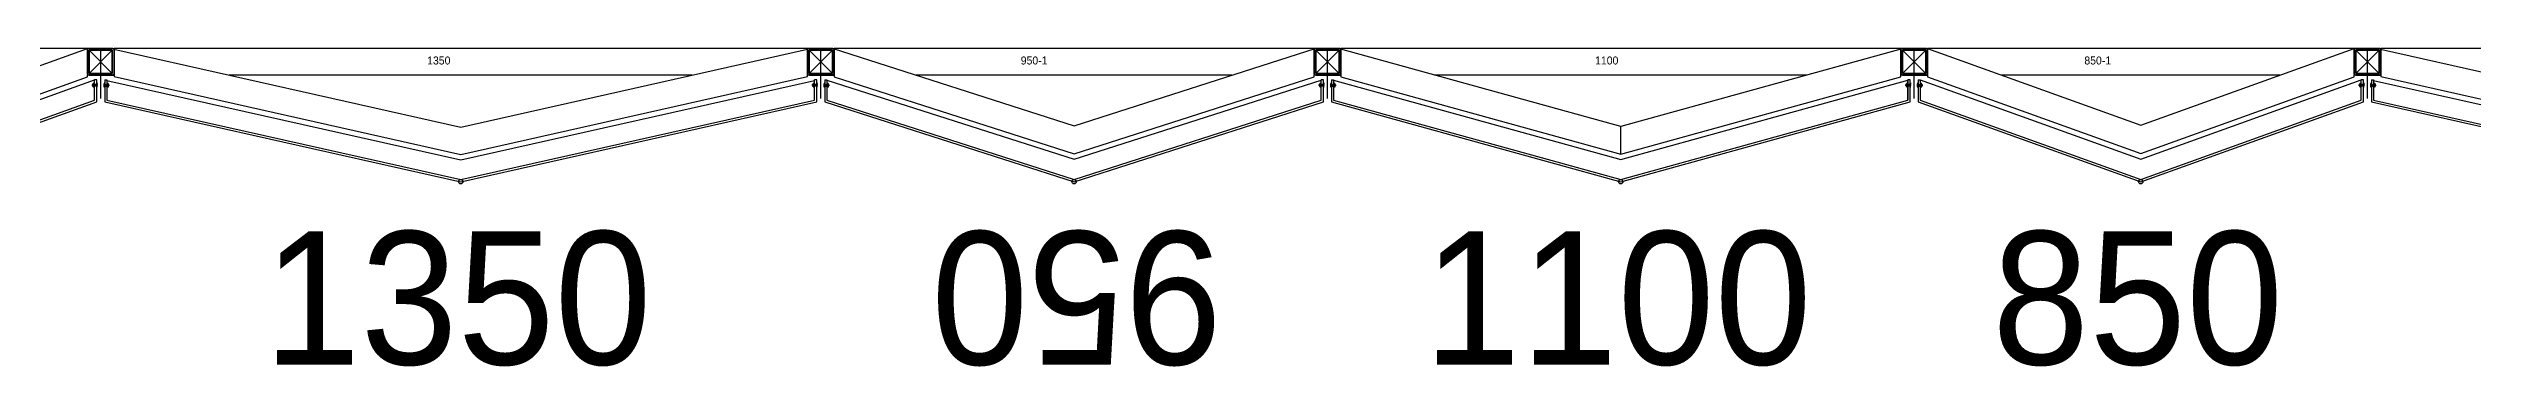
# Model space of a CAD drawing. Header units: millimetres. Extents: x -95754 to 183257, y 26770 to 150605.
# Drawn here: x 167506 to 172051, y 106408 to 107005 of the extents above; entities that cross this region are included whole.
import ezdxf
from ezdxf.enums import TextEntityAlignment as Align

# ---------------------------------------------------------------- set-up
doc = ezdxf.new("R2010")
doc.units = ezdxf.units.MM
doc.header["$LTSCALE"] = 300
doc.linetypes.add('HID', pattern=[2.8, 1.8, -1])
for name, color, linetype in [('6FIN', 6, 'Continuous'), ('A-하지철물', 55, 'Continuous'), ('alucobond', 4, 'Continuous'), ('mold', 4, 'Continuous'), ('SHEET', 6, 'Continuous')]:
    doc.layers.add(name, color=color, linetype=linetype)
doc.layers.add('NOPLOT', color=191, linetype='Continuous', plot=False)
doc.styles.add('Gtx', font='')
doc.styles.get('Gtx').set_extended_font_data('Dotum')

# ---------------------------------------------------------------- blocks, each defined once
blk = doc.blocks.new('EX-1350')
at = {"layer": '6FIN', "elevation": 0}
for points in [[(3.2, 204.1), (46.8, 204.1, 0.414214), (50, 207.3), (50, 250.9, 0.414214), (46.8, 254.1), (3.2, 254.1, 0.414214), (0, 250.9), (0, 207.3, 0.414214)], [(1396.8, 204.1), (1353.2, 204.1, -0.414214), (1350, 207.3), (1350, 250.9, -0.414214), (1353.2, 254.1), (1396.8, 254.1, -0.414214), (1400, 250.9), (1400, 207.3, -0.414214)]]:
    blk.add_lwpolyline(points, format="xyb", close=True, dxfattribs=at)
at = {"layer": 'A-하지철물'}
for p, q in [((1350, 254.1), (50, 254.1)), ((1133.9, 204.1), (266.1, 204.1))]:
    blk.add_line(p, q, dxfattribs=at)
at = {"layer": 'A-하지철물', "elevation": 0}
for points in [[(49.7, 252.7), (700, 106.6), (1350.3, 252.7)], [(50, 254.1), (50, 201.4), (700, 55.3), (1350, 201.4), (1350, 254.1)]]:
    blk.add_lwpolyline(points, dxfattribs=at)
at = {"layer": 'A-하지철물'}
blk.add_circle((700, 4.1), 4.07, dxfattribs=at)
at = {"layer": 'alucobond', "color": 251, "linetype": 'HID', "ltscale": 10}
for p, q in [((30.2, 185.1), (41.5, 185.1)), ((31.5, 182.4), (31.5, 187.8)), ((31.5, 186.6), (39.5, 186.6)), ((31.5, 183.6), (39.5, 183.6)), ((32, 189.3), (32.5, 189.3)), ((32.5, 180.9), (32.5, 189.3)), ((38, 182.7), (38, 187.4)), ((39.5, 182.7), (39.5, 187.4)), ((1369.8, 185.1), (1358.5, 185.1)), ((1360.5, 182.7), (1360.5, 187.4)), ((1368.5, 186.6), (1360.5, 186.6)), ((1368.5, 183.6), (1360.5, 183.6)), ((1362, 182.7), (1362, 187.4)), ((1367.5, 180.9), (1367.5, 189.3)), ((1368, 189.3), (1367.5, 189.3)), ((1368.5, 182.4), (1368.5, 187.8)), ((32, 180.9), (32.5, 180.9)), ((1368, 180.9), (1367.5, 180.9))]:
    blk.add_line(p, q, dxfattribs=at)
at = {"layer": 'alucobond'}
for p, q in [((32.5, 195.1), (36.5, 195.1)), ((1367.5, 195.1), (1363.5, 195.1))]:
    blk.add_line(p, q, dxfattribs=at)
at = {"layer": 'alucobond', "color": 251, "linetype": 'HID', "ltscale": 10, "elevation": 0}
for points in [[(32, 189.3), (31.5, 187.8)], [(32, 180.9), (31.5, 182.4)], [(36.5, 194.2), (700, 45.1), (1363.5, 194.2)], [(1368, 189.3), (1368.5, 187.8)], [(1368, 180.9), (1368.5, 182.4)]]:
    blk.add_lwpolyline(points, dxfattribs=at)
at = {"layer": 'alucobond', "elevation": 0}
for points in [[(32.5, 195.1), (32.5, 154.1), (700, 4.1), (1367.5, 154.1), (1367.5, 195.1)], [(36.5, 195.1), (36.5, 157.3), (700, 8.2), (1363.5, 157.3), (1363.5, 195.1)]]:
    blk.add_lwpolyline(points, dxfattribs=at)
at = {"layer": 'alucobond', "color": 251, "linetype": 'HID', "ltscale": 10, "elevation": 0}
for points in [[(39.5, 186.6, -0.666667), (39.5, 183.6, -1.5)], [(1360.5, 186.6, 0.666667), (1360.5, 183.6, 1.5)]]:
    blk.add_lwpolyline(points, format="xyb", dxfattribs=at)
at = {"layer": 'alucobond', "color": 251, "linetype": 'HID', "ltscale": 10}
for centre, start, end in [((38.7, 187.4), 0, 180), ((38.7, 182.7), 180, 0), ((1361.3, 187.4), 0, 180), ((1361.3, 182.7), 180, 0)]:
    blk.add_arc(centre, 0.75, start, end, dxfattribs=at)
at = {"layer": 'mold', "color": 4, "elevation": 0}
for points in [[(25, 204.1), (25, 202.6)], [(1375, 204.1), (1375, 202.6)]]:
    blk.add_lwpolyline(points, dxfattribs=at)
at = {"layer": 'NOPLOT'}
for p, q in [((3.2, 254.1), (0, 254.1)), ((0, 254.1), (0, 250.9)), ((25, 160), (25, 254.1)), ((46.8, 254.1), (50, 254.1)), ((50, 254.1), (50, 250.9)), ((1353.2, 254.1), (1350, 254.1)), ((1350, 254.1), (1350, 250.9)), ((1375, 160), (1375, 254.1)), ((1396.8, 254.1), (1400, 254.1)), ((1400, 254.1), (1400, 250.9)), ((0, 207.3), (0, 204.1)), ((3.2, 204.1), (0, 204.1)), ((46.8, 204.1), (50, 204.1)), ((50, 207.3), (50, 204.1)), ((1350, 207.3), (1350, 204.1)), ((1353.2, 204.1), (1350, 204.1)), ((1396.8, 204.1), (1400, 204.1)), ((1400, 207.3), (1400, 204.1))]:
    blk.add_line(p, q, dxfattribs=at)
at = {"layer": 'SHEET', "color": 8}
for p, q in [((46.8, 250.9), (3.2, 207.3)), ((3.2, 250.9), (46.8, 207.3)), ((1353.2, 250.9), (1396.8, 207.3)), ((1396.8, 250.9), (1353.2, 207.3))]:
    blk.add_line(p, q, dxfattribs=at)
at = {"layer": 'SHEET', "color": 8, "elevation": 0}
for points in [[(3.2, 207.3), (46.8, 207.3), (46.8, 250.9), (3.2, 250.9)], [(1396.8, 207.3), (1353.2, 207.3), (1353.2, 250.9), (1396.8, 250.9)]]:
    blk.add_lwpolyline(points, close=True, dxfattribs=at)
at = {"layer": 'NOPLOT', "linetype": 'HID', "style": 'Gtx'}
blk.add_text('1350', height=15, dxfattribs=at).set_placement((637.1, 224))
blk = doc.blocks.new('EX-850-1')
at = {"layer": '6FIN', "elevation": 0}
for points in [[(3.2, 204.1), (46.8, 204.1, 0.414214), (50, 207.3), (50, 250.9, 0.414214), (46.8, 254.1), (3.2, 254.1, 0.414214), (0, 250.9), (0, 207.3, 0.414214)], [(896.8, 204.1), (853.2, 204.1, -0.414214), (850, 207.3), (850, 250.9, -0.414214), (853.2, 254.1), (896.8, 254.1, -0.414214), (900, 250.9), (900, 207.3, -0.414214)]]:
    blk.add_lwpolyline(points, format="xyb", close=True, dxfattribs=at)
at = {"layer": 'A-하지철물'}
for p, q in [((850, 254.1), (50, 254.1)), ((710.9, 204.1), (189.1, 204.1))]:
    blk.add_line(p, q, dxfattribs=at)
at = {"layer": 'A-하지철물', "elevation": 0}
for points in [[(49.9, 254.1), (450, 110.3), (850.1, 254.1)], [(50, 204.1), (50, 200.9), (450, 57.2), (850, 200.9), (850, 204.1)]]:
    blk.add_lwpolyline(points, dxfattribs=at)
at = {"layer": 'A-하지철물'}
blk.add_circle((450, 4.1), 4.07, dxfattribs=at)
at = {"layer": 'alucobond', "color": 251, "linetype": 'HID', "ltscale": 10}
for p, q in [((30.2, 185.1), (41.5, 185.1)), ((31.5, 182.4), (31.5, 187.8)), ((31.5, 186.6), (39.5, 186.6)), ((31.5, 183.6), (39.5, 183.6)), ((32, 189.3), (32.5, 189.3)), ((32.5, 180.9), (32.5, 189.3)), ((38, 182.7), (38, 187.4)), ((39.5, 182.7), (39.5, 187.4)), ((869.8, 185.1), (858.5, 185.1)), ((860.5, 182.7), (860.5, 187.4)), ((868.5, 186.6), (860.5, 186.6)), ((868.5, 183.6), (860.5, 183.6)), ((862, 182.7), (862, 187.4)), ((867.5, 180.9), (867.5, 189.3)), ((868, 189.3), (867.5, 189.3)), ((868.5, 182.4), (868.5, 187.8)), ((32, 180.9), (32.5, 180.9)), ((868, 180.9), (867.5, 180.9))]:
    blk.add_line(p, q, dxfattribs=at)
at = {"layer": 'alucobond'}
for p, q in [((32.5, 195.1), (36.5, 195.1)), ((867.5, 195.1), (863.5, 195.1))]:
    blk.add_line(p, q, dxfattribs=at)
at = {"layer": 'alucobond', "color": 251, "linetype": 'HID', "ltscale": 10}
for points in [[(32, 189.3), (31.5, 187.8)], [(32, 180.9), (31.5, 182.4)], [(868, 189.3), (868.5, 187.8)], [(868, 180.9), (868.5, 182.4)]]:
    blk.add_lwpolyline(points, dxfattribs=at)
at = {"layer": 'alucobond', "elevation": 0}
for points in [[(32.5, 195.1), (32.5, 154.1), (450, 4.1), (867.5, 154.1), (867.5, 195.1)], [(36.5, 195.1), (36.5, 156.9), (450, 8.3), (863.5, 156.9), (863.5, 195.1)]]:
    blk.add_lwpolyline(points, dxfattribs=at)
at = {"layer": 'alucobond', "color": 251, "linetype": 'HID', "ltscale": 10, "elevation": 0}
blk.add_lwpolyline([(36.5, 195.1), (450, 46.6), (863.5, 195.1)], dxfattribs=at)
at = {"layer": 'alucobond', "color": 251, "linetype": 'HID', "ltscale": 10}
for points in [[(39.5, 186.6, -0.666667), (39.5, 183.6, -1.5)], [(860.5, 186.6, 0.666667), (860.5, 183.6, 1.5)]]:
    blk.add_lwpolyline(points, format="xyb", dxfattribs=at)
for centre, start, end in [((38.7, 187.4), 0, 180), ((38.7, 182.7), 180, 0), ((861.3, 187.4), 0, 180), ((861.3, 182.7), 180, 0)]:
    blk.add_arc(centre, 0.75, start, end, dxfattribs=at)
at = {"layer": 'mold', "color": 4}
for points in [[(25, 204.1), (25, 202.6)], [(875, 204.1), (875, 202.6)]]:
    blk.add_lwpolyline(points, dxfattribs=at)
at = {"layer": 'NOPLOT'}
for p, q in [((3.2, 254.1), (0, 254.1)), ((0, 254.1), (0, 250.9)), ((25, 160), (25, 254.1)), ((46.8, 254.1), (50, 254.1)), ((50, 254.1), (50, 250.9)), ((853.2, 254.1), (850, 254.1)), ((850, 254.1), (850, 250.9)), ((875, 160), (875, 254.1)), ((896.8, 254.1), (900, 254.1)), ((900, 254.1), (900, 250.9)), ((0, 207.3), (0, 204.1)), ((3.2, 204.1), (0, 204.1)), ((46.8, 204.1), (50, 204.1)), ((50, 207.3), (50, 204.1)), ((850, 207.3), (850, 204.1)), ((853.2, 204.1), (850, 204.1)), ((896.8, 204.1), (900, 204.1)), ((900, 207.3), (900, 204.1))]:
    blk.add_line(p, q, dxfattribs=at)
at = {"layer": 'SHEET', "color": 8}
for p, q in [((46.8, 250.9), (3.2, 207.3)), ((3.2, 250.9), (46.8, 207.3)), ((853.2, 250.9), (896.8, 207.3)), ((896.8, 250.9), (853.2, 207.3))]:
    blk.add_line(p, q, dxfattribs=at)
at = {"layer": 'SHEET', "color": 8, "elevation": 0}
for points in [[(3.2, 207.3), (46.8, 207.3), (46.8, 250.9), (3.2, 250.9)], [(896.8, 207.3), (853.2, 207.3), (853.2, 250.9), (896.8, 250.9)]]:
    blk.add_lwpolyline(points, close=True, dxfattribs=at)
at = {"layer": 'NOPLOT', "linetype": 'HID', "style": 'Gtx'}
blk.add_text('850-1', height=15, dxfattribs=at).set_placement((344.2, 224))
blk = doc.blocks.new('EX-1100')
at = {"layer": '6FIN', "elevation": 0}
for points in [[(3.2, 204.1), (46.8, 204.1, 0.414214), (50, 207.3), (50, 250.9, 0.414214), (46.8, 254.1), (3.2, 254.1, 0.414214), (0, 250.9), (0, 207.3, 0.414214)], [(1146.8, 204.1), (1103.2, 204.1, -0.414214), (1100, 207.3), (1100, 250.9, -0.414214), (1103.2, 254.1), (1146.8, 254.1, -0.414214), (1150, 250.9), (1150, 207.3, -0.414214)]]:
    blk.add_lwpolyline(points, format="xyb", close=True, dxfattribs=at)
at = {"layer": 'A-하지철물'}
for p, q in [((1100, 254.1), (50, 254.1)), ((923.1, 204.1), (226.9, 204.1)), ((575, 55.9), (575, 107.8))]:
    blk.add_line(p, q, dxfattribs=at)
at = {"layer": 'A-하지철물', "elevation": 0}
blk.add_lwpolyline([(1100, 201.1), (1100, 253), (575, 107.8), (50, 253), (50, 201.1), (575, 55.9)], close=True, dxfattribs=at)
at = {"layer": 'A-하지철물'}
blk.add_circle((575, 4.1), 4.07, dxfattribs=at)
at = {"layer": 'alucobond', "color": 251, "linetype": 'HID', "ltscale": 10}
for p, q in [((30.2, 185.1), (41.5, 185.1)), ((31.5, 182.4), (31.5, 187.8)), ((31.5, 186.6), (39.5, 186.6)), ((31.5, 183.6), (39.5, 183.6)), ((32, 189.3), (32.5, 189.3)), ((32.5, 180.9), (32.5, 189.3)), ((38, 182.7), (38, 187.4)), ((39.5, 182.7), (39.5, 187.4)), ((1119.8, 185.1), (1108.5, 185.1)), ((1110.5, 182.7), (1110.5, 187.4)), ((1118.5, 186.6), (1110.5, 186.6)), ((1118.5, 183.6), (1110.5, 183.6)), ((1112, 182.7), (1112, 187.4)), ((1117.5, 180.9), (1117.5, 189.3)), ((1118, 189.3), (1117.5, 189.3)), ((1118.5, 182.4), (1118.5, 187.8)), ((32, 180.9), (32.5, 180.9)), ((1118, 180.9), (1117.5, 180.9))]:
    blk.add_line(p, q, dxfattribs=at)
at = {"layer": 'alucobond'}
for p, q in [((32.5, 195.1), (36.5, 195.1)), ((1117.5, 195.1), (1113.5, 195.1))]:
    blk.add_line(p, q, dxfattribs=at)
at = {"layer": 'alucobond', "color": 251, "linetype": 'HID', "ltscale": 10, "elevation": 0}
for points in [[(32, 189.3), (31.5, 187.8)], [(32, 180.9), (31.5, 182.4)], [(36.5, 194.5), (575, 45.6), (1113.5, 194.5)], [(1118, 189.3), (1118.5, 187.8)], [(1118, 180.9), (1118.5, 182.4)]]:
    blk.add_lwpolyline(points, dxfattribs=at)
at = {"layer": 'alucobond', "elevation": 0}
for points in [[(32.5, 195.1), (32.5, 154.1), (575, 4.1), (1117.5, 154.1), (1117.5, 195.1)], [(36.5, 195.1), (36.5, 157.1), (575, 8.2), (1113.5, 157.1), (1113.5, 195.1)], [(1113.5, 195.1), (1113.5, 157.2)]]:
    blk.add_lwpolyline(points, dxfattribs=at)
at = {"layer": 'alucobond', "color": 251, "linetype": 'HID', "ltscale": 10, "elevation": 0}
for points in [[(39.5, 186.6, -0.666667), (39.5, 183.6, -1.5)], [(1110.5, 186.6, 0.666667), (1110.5, 183.6, 1.5)]]:
    blk.add_lwpolyline(points, format="xyb", dxfattribs=at)
at = {"layer": 'alucobond', "color": 251, "linetype": 'HID', "ltscale": 10}
for centre, start, end in [((38.7, 187.4), 0, 180), ((38.7, 182.7), 180, 0), ((1111.3, 187.4), 0, 180), ((1111.3, 182.7), 180, 0)]:
    blk.add_arc(centre, 0.75, start, end, dxfattribs=at)
at = {"layer": 'mold', "color": 4, "elevation": 0}
for points in [[(25, 204.1), (25, 202.6)], [(1125, 204.1), (1125, 202.6)]]:
    blk.add_lwpolyline(points, dxfattribs=at)
at = {"layer": 'NOPLOT'}
for p, q in [((3.2, 254.1), (0, 254.1)), ((0, 254.1), (0, 250.9)), ((25, 160), (25, 254.1)), ((46.8, 254.1), (50, 254.1)), ((50, 254.1), (50, 250.9)), ((1103.2, 254.1), (1100, 254.1)), ((1100, 254.1), (1100, 250.9)), ((1125, 160), (1125, 254.1)), ((1146.8, 254.1), (1150, 254.1)), ((1150, 254.1), (1150, 250.9)), ((0, 207.3), (0, 204.1)), ((3.2, 204.1), (0, 204.1)), ((46.8, 204.1), (50, 204.1)), ((50, 207.3), (50, 204.1)), ((1100, 207.3), (1100, 204.1)), ((1103.2, 204.1), (1100, 204.1)), ((1146.8, 204.1), (1150, 204.1)), ((1150, 207.3), (1150, 204.1))]:
    blk.add_line(p, q, dxfattribs=at)
at = {"layer": 'SHEET', "color": 8}
for p, q in [((46.8, 250.9), (3.2, 207.3)), ((3.2, 250.9), (46.8, 207.3)), ((1103.2, 250.9), (1146.8, 207.3)), ((1146.8, 250.9), (1103.2, 207.3))]:
    blk.add_line(p, q, dxfattribs=at)
at = {"layer": 'SHEET', "color": 8, "elevation": 0}
for points in [[(3.2, 207.3), (46.8, 207.3), (46.8, 250.9), (3.2, 250.9)], [(1146.8, 207.3), (1103.2, 207.3), (1103.2, 250.9), (1146.8, 250.9)]]:
    blk.add_lwpolyline(points, close=True, dxfattribs=at)
at = {"layer": 'NOPLOT', "linetype": 'HID', "style": 'Gtx'}
blk.add_text('1100', height=15, dxfattribs=at).set_placement((526.9, 224))
blk = doc.blocks.new('EX-950-1')
at = {"layer": '6FIN', "elevation": 0}
for points in [[(3.2, 204.1), (46.8, 204.1, 0.414214), (50, 207.3), (50, 250.9, 0.414214), (46.8, 254.1), (3.2, 254.1, 0.414214), (0, 250.9), (0, 207.3, 0.414214)], [(996.8, 204.1), (953.2, 204.1, -0.414214), (950, 207.3), (950, 250.9, -0.414214), (953.2, 254.1), (996.8, 254.1, -0.414214), (1000, 250.9), (1000, 207.3, -0.414214)]]:
    blk.add_lwpolyline(points, format="xyb", close=True, dxfattribs=at)
at = {"layer": 'A-하지철물'}
for p, q in [((950, 254.1), (50, 254.1)), ((796, 204.1), (204, 204.1))]:
    blk.add_line(p, q, dxfattribs=at)
at = {"layer": 'A-하지철물', "elevation": 0}
for points in [[(48.1, 254.1), (500, 109.1), (951.9, 254.1)], [(50, 204.1), (50, 201), (500, 56.6), (950, 201), (950, 204.1)]]:
    blk.add_lwpolyline(points, dxfattribs=at)
at = {"layer": 'A-하지철물'}
blk.add_circle((500, 4.1), 4.07, dxfattribs=at)
at = {"layer": 'alucobond', "color": 251, "linetype": 'HID', "ltscale": 10}
for p, q in [((30.2, 185.1), (41.5, 185.1)), ((31.5, 182.4), (31.5, 187.8)), ((31.5, 186.6), (39.5, 186.6)), ((31.5, 183.6), (39.5, 183.6)), ((32, 189.3), (32.5, 189.3)), ((32.5, 180.9), (32.5, 189.3)), ((38, 182.7), (38, 187.4)), ((39.5, 182.7), (39.5, 187.4)), ((969.8, 185.1), (958.5, 185.1)), ((960.5, 182.7), (960.5, 187.4)), ((968.5, 186.6), (960.5, 186.6)), ((968.5, 183.6), (960.5, 183.6)), ((962, 182.7), (962, 187.4)), ((967.5, 180.9), (967.5, 189.3)), ((968, 189.3), (967.5, 189.3)), ((968.5, 182.4), (968.5, 187.8)), ((32, 180.9), (32.5, 180.9)), ((968, 180.9), (967.5, 180.9))]:
    blk.add_line(p, q, dxfattribs=at)
at = {"layer": 'alucobond'}
for p, q in [((32.5, 195.1), (36.5, 195.1)), ((967.5, 195.1), (963.5, 195.1))]:
    blk.add_line(p, q, dxfattribs=at)
at = {"layer": 'alucobond', "color": 251, "linetype": 'HID', "ltscale": 10}
for points in [[(32, 189.3), (31.5, 187.8)], [(32, 180.9), (31.5, 182.4)], [(968, 189.3), (968.5, 187.8)], [(968, 180.9), (968.5, 182.4)]]:
    blk.add_lwpolyline(points, dxfattribs=at)
at = {"layer": 'alucobond', "elevation": 0}
for points in [[(32.5, 195.1), (32.5, 154.1), (500, 4.1), (967.5, 154.1), (967.5, 195.1)], [(36.5, 195.1), (36.5, 157), (500, 8.3), (963.5, 157), (963.5, 195.1)]]:
    blk.add_lwpolyline(points, dxfattribs=at)
at = {"layer": 'alucobond', "color": 251, "linetype": 'HID', "ltscale": 10, "elevation": 0}
blk.add_lwpolyline([(36.5, 194.8), (500, 46.1), (963.5, 194.8)], dxfattribs=at)
at = {"layer": 'alucobond', "color": 251, "linetype": 'HID', "ltscale": 10}
for points in [[(39.5, 186.6, -0.666667), (39.5, 183.6, -1.5)], [(960.5, 186.6, 0.666667), (960.5, 183.6, 1.5)]]:
    blk.add_lwpolyline(points, format="xyb", dxfattribs=at)
for centre, start, end in [((38.7, 187.4), 0, 180), ((38.7, 182.7), 180, 0), ((961.3, 187.4), 0, 180), ((961.3, 182.7), 180, 0)]:
    blk.add_arc(centre, 0.75, start, end, dxfattribs=at)
at = {"layer": 'mold', "color": 4}
for points in [[(25, 204.1), (25, 202.6)], [(975, 204.1), (975, 202.6)]]:
    blk.add_lwpolyline(points, dxfattribs=at)
at = {"layer": 'NOPLOT'}
for p, q in [((3.2, 254.1), (0, 254.1)), ((0, 254.1), (0, 250.9)), ((25, 160), (25, 254.1)), ((46.8, 254.1), (50, 254.1)), ((50, 254.1), (50, 250.9)), ((953.2, 254.1), (950, 254.1)), ((950, 254.1), (950, 250.9)), ((975, 160), (975, 254.1)), ((996.8, 254.1), (1000, 254.1)), ((1000, 254.1), (1000, 250.9)), ((0, 207.3), (0, 204.1)), ((3.2, 204.1), (0, 204.1)), ((46.8, 204.1), (50, 204.1)), ((50, 207.3), (50, 204.1)), ((950, 207.3), (950, 204.1)), ((953.2, 204.1), (950, 204.1)), ((996.8, 204.1), (1000, 204.1)), ((1000, 207.3), (1000, 204.1))]:
    blk.add_line(p, q, dxfattribs=at)
at = {"layer": 'SHEET', "color": 8}
for p, q in [((46.8, 250.9), (3.2, 207.3)), ((3.2, 250.9), (46.8, 207.3)), ((953.2, 250.9), (996.8, 207.3)), ((996.8, 250.9), (953.2, 207.3))]:
    blk.add_line(p, q, dxfattribs=at)
at = {"layer": 'SHEET', "color": 8, "elevation": 0}
for points in [[(3.2, 207.3), (46.8, 207.3), (46.8, 250.9), (3.2, 250.9)], [(996.8, 207.3), (953.2, 207.3), (953.2, 250.9), (996.8, 250.9)]]:
    blk.add_lwpolyline(points, close=True, dxfattribs=at)
at = {"layer": 'NOPLOT', "linetype": 'HID', "style": 'Gtx'}
blk.add_text('950-1', height=15, dxfattribs=at).set_placement((400, 224))
blk = doc.blocks.new('A$C0b20c517')
at = {"layer": 'NOPLOT', "linetype": 'Continuous', "style": 'Gtx'}
for s, p in [('1350', (76918.7, 125)), ('1100', (79093.7, 125, 0)), ('850', (80068.7, 125, 0))]:
    blk.add_text(s, height=250, dxfattribs=at).set_placement(p, align=Align.MIDDLE_CENTER)
blk.add_text('950', height=250, rotation=180, dxfattribs=at).set_placement((78079.6, 125), align=Align.MIDDLE_CENTER)

msp = doc.modelspace()

# ---------------------------------------------------------------- block references
at = {"layer": 'A-하지철물', "transparency": 33554687}
for name, p in [('EX-850-1', (166728.571, 106750.947)), ('EX-1350', (167578.571, 106750.947)), ('EX-950-1', (168928.57, 106750.948)), ('EX-1100', (169878.572, 106750.945)), ('EX-850-1', (170978.572, 106750.945)), ('EX-1350', (171828.572, 106750.945))]:
    msp.add_blockref(name, p, dxfattribs=at)
at = {"layer": 'NOPLOT', "transparency": 33554687}
msp.add_blockref('A$C0b20c517', (91354.047, 106412.038), dxfattribs=at)

doc.saveas('drawing.dxf')
